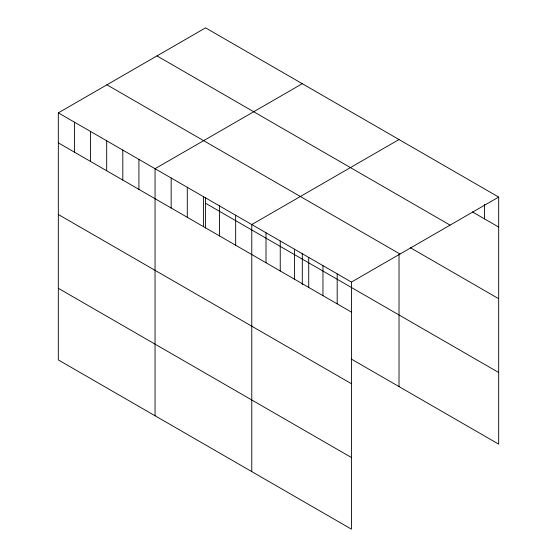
<?xml version="1.0" encoding="UTF-8"?>
<svg xmlns="http://www.w3.org/2000/svg" width="557" height="557" viewBox="0 0 557 557"><rect width="100%" height="100%" fill="white"/><g stroke="black" fill="none" stroke-linecap="round" stroke-linejoin="round"><path stroke-width="0.84" d="M58.325 112.862L351.432 282.086L351.432 529.15L58.325 359.926L58.325 112.862L205.568 27.85L498.675 197.074L498.675 444.138L351.39 359.098M302.298 83.696L155.048 168.708L155.048 415.773M399.021 139.535L251.771 224.555L251.771 471.612M351.432 282.086L498.675 197.074M472.454 211.932L498.675 227.068M156.977 55.902L450.084 225.125M410.258 247.656L498.675 298.705M106.916 84.81L400.023 254.034M205.568 203.277L498.675 372.508M58.325 142.857L351.432 312.087M58.325 214.494L351.432 383.717M58.325 288.296L351.432 457.52M484.444 204.28L484.444 218.852M399.021 254.584L399.021 386.6M337.194 273.87L337.194 303.864M322.956 265.647L322.956 295.642M308.717 257.431L308.717 287.426M302.298 253.254L302.298 284.711M294.486 249.209L294.486 279.203M280.248 240.993L280.248 270.987M266.009 232.77L266.009 262.765M235.653 215.246L235.653 245.24M219.528 205.937L219.528 235.931M205.568 197.408L205.568 228.008M203.409 196.628L203.409 226.622M187.291 187.319L187.291 217.321M171.166 178.017L171.166 208.012M138.923 159.399L138.923 189.394M122.805 150.091L122.805 180.092M106.686 140.789L106.686 170.783M90.561 131.48L90.561 161.474M74.443 122.171L74.443 152.165"/></g></svg>
